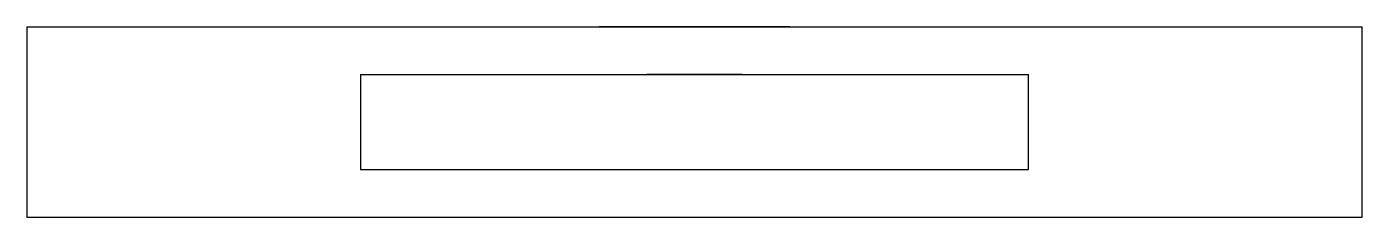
# Model space of a CAD drawing. Header units: millimetres. Extents: x 0 to 70, y 0 to 10.
import ezdxf

# ---------------------------------------------------------------- set-up
doc = ezdxf.new("R2010")
doc.units = ezdxf.units.MM
doc.header["$MEASUREMENT"] = 0

msp = doc.modelspace()

# ---------------------------------------------------------------- linework, layer by layer
for p, q in [((0, 10), (0, 0)), ((0, 10), (10, 10)), ((10, 10), (20, 10)), ((20, 10), (30, 10)), ((30, 10), (40, 10)), ((40, 10), (30, 10)), ((40, 10), (50, 10)), ((50, 10), (60, 10)), ((60, 10), (70, 10)), ((17.5, 7.5), (17.5, 2.5)), ((17.5, 7.5), (22.5, 7.5)), ((22.5, 7.5), (27.5, 7.5)), ((27.5, 7.5), (32.5, 7.5)), ((32.5, 7.5), (37.5, 7.5)), ((37.5, 7.5), (32.5, 7.5)), ((37.5, 7.5), (42.5, 7.5)), ((42.5, 7.5), (47.5, 7.5)), ((47.5, 7.5), (52.5, 7.5)), ((17.5, 2.5), (22.5, 2.5)), ((22.5, 2.5), (27.5, 2.5)), ((27.5, 2.5), (32.5, 2.5)), ((32.5, 2.5), (37.5, 2.5)), ((37.5, 2.5), (42.5, 2.5)), ((42.5, 2.5), (47.5, 2.5)), ((47.5, 2.5), (52.5, 2.5)), ((0, 0), (10, 0)), ((10, 0), (20, 0)), ((20, 0), (30, 0)), ((30, 0), (40, 0)), ((40, 0), (50, 0)), ((50, 0), (60, 0)), ((60, 0), (70, 0))]:
    msp.add_line(p, q)
for points in [[(70, 0), (70, 10)], [(52.5, 2.5), (52.5, 7.5)]]:
    msp.add_lwpolyline(points)

doc.saveas('drawing.dxf')
